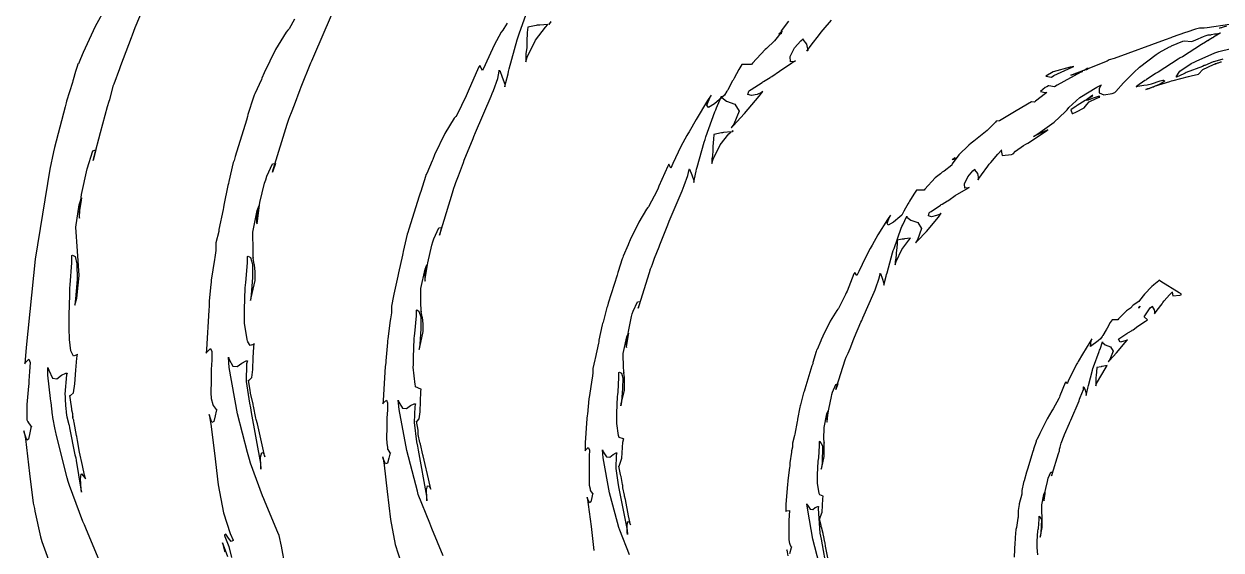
# Model space of a CAD drawing. Extents: x 85 to 270, y 27 to 328.
# Drawn here: x 112.82 to 156.83, y 146.35 to 165.72 of the extents above; entities that cross this region are included whole.
import ezdxf

# ---------------------------------------------------------------- set-up
doc = ezdxf.new("R2010")
doc.units = 0
doc.header["$MEASUREMENT"] = 0

msp = doc.modelspace()

# ---------------------------------------------------------------- linework, layer by layer
at = {"color": 32}
for points in [[(115.613, 145.927), (115.094, 147.162), (115.042, 147.285), (114.988, 147.409), (114.493, 148.732), (114.44, 148.872), (114.405, 149.014), (114.017, 150.575), (113.983, 150.742), (113.973, 150.786), (113.885, 151.227), (113.877, 151.271), (113.867, 151.316), (113.815, 151.791), (113.807, 151.835), (113.797, 151.933), (113.701, 152.786), (113.701, 153.07), (113.73, 152.97), (113.87, 152.685), (114.026, 152.66), (114.195, 152.789), (114.355, 152.864), (114.406, 152.859), (114.388, 152.798), (114.326, 152.091), (114.336, 152.011), (114.336, 151.879), (114.361, 151.526), (114.37, 151.482), (114.37, 151.422), (114.396, 151.245), (114.406, 151.235), (114.414, 151.209), (114.467, 150.981), (114.476, 150.953), (114.493, 150.857), (114.695, 149.86), (114.723, 149.754), (114.74, 149.649), (114.908, 148.59), (114.935, 148.483), (114.917, 148.6), (114.895, 148.978), (114.925, 149.146), (114.935, 149.155), (114.935, 149.155), (115.066, 149.006), (115.076, 148.978), (115.076, 148.978), (115.045, 149.112), (114.97, 149.463), (114.866, 149.961), (114.784, 150.388), (114.759, 150.53), (114.749, 150.574), (114.661, 151.051), (114.653, 151.095), (114.653, 151.131), (114.617, 151.209), (114.617, 151.235), (114.617, 151.271), (114.617, 151.271), (114.617, 151.235), (114.617, 151.235), (114.617, 151.306), (114.617, 151.368), (114.583, 151.509), (114.583, 151.554), (114.573, 151.634), (114.512, 152.047), (114.512, 152.047), (114.536, 152.042), (114.64, 152.141), (114.691, 152.476), (114.724, 152.976), (114.767, 153.42), (114.793, 153.565), (114.768, 153.534), (114.639, 153.487), (114.541, 153.688), (114.49, 154.1), (114.476, 154.518), (114.476, 154.657), (114.476, 154.994), (114.512, 155.747), (114.512, 155.998), (114.52, 156.114), (114.583, 156.928), (114.583, 157.198), (114.603, 157.208), (114.698, 157.16), (114.767, 156.89), (114.77, 156.315), (114.715, 155.6), (114.689, 155.363), (114.764, 155.627), (114.855, 156.463), (114.785, 157.353), (114.727, 158.236), (114.847, 159.059), (114.935, 159.315), (114.917, 159.218), (114.86, 158.852), (114.855, 158.61), (114.865, 158.574), (114.857, 158.79), (114.938, 159.442), (115.138, 160.383), (115.35, 161.046), (115.465, 161.079), (115.465, 161.079), (115.358, 160.69), (115.402, 160.841), (115.631, 161.718), (115.896, 162.684), (115.958, 162.877), (115.974, 162.931), (116.116, 163.46), (116.134, 163.513), (116.346, 164.078), (116.381, 164.183), (116.769, 165.216), (116.805, 165.312), (116.911, 165.584), (117.249, 166.393)], [(128.227, 146.148), (127.82, 147.144), (127.776, 147.249), (127.74, 147.347), (127.317, 148.405), (127.283, 148.519), (127.22, 148.749), (126.89, 150.024), (126.611, 151.528), (126.577, 151.871), (126.606, 151.792), (126.74, 151.572), (126.88, 151.564), (127.028, 151.674), (127.168, 151.736), (127.212, 151.73), (127.185, 151.634), (127.167, 151.047), (127.255, 150.337), (127.283, 150.177), (127.317, 150.028), (127.617, 148.343), (127.635, 148.167), (127.625, 148.267), (127.617, 148.571), (127.652, 148.723), (127.714, 148.703), (127.763, 148.62), (127.776, 148.59), (127.776, 148.59), (127.688, 148.97), (127.528, 149.666), (127.493, 149.824), (127.484, 149.86), (127.397, 150.249), (127.389, 150.283), (127.379, 150.319), (127.317, 150.61), (127.317, 150.706), (127.307, 150.768), (127.247, 151.095), (127.247, 151.095), (127.269, 151.092), (127.353, 151.179), (127.387, 151.444), (127.395, 151.834), (127.411, 152.18), (127.423, 152.294), (127.409, 152.281), (127.219, 152.363), (127.212, 152.4), (127.202, 152.444), (127.131, 153.088), (127.14, 153.176), (127.14, 153.44), (127.167, 154.146), (127.176, 154.234), (127.185, 154.322), (127.247, 154.971), (127.247, 155.186), (127.266, 155.192), (127.342, 155.151), (127.405, 154.941), (127.415, 154.493), (127.374, 153.928), (127.353, 153.741), (127.369, 153.821), (127.493, 154.395), (127.493, 154.587), (127.493, 154.675), (127.467, 154.914), (127.459, 154.94), (127.423, 155.116), (127.423, 155.152), (127.423, 155.152), (127.423, 155.116), (127.423, 155.116), (127.423, 155.258), (127.413, 155.373), (127.409, 155.986), (127.564, 156.687), (127.635, 156.846), (127.617, 156.767), (127.56, 156.479), (127.555, 156.281), (127.565, 156.245), (127.573, 156.333), (127.666, 156.93), (127.81, 157.577), (127.846, 157.692), (127.89, 157.807), (128.071, 158.208), (128.165, 158.221), (128.165, 158.221), (128.094, 157.938), (128.138, 158.054), (128.579, 159.501), (128.623, 159.668), (128.658, 159.772), (128.694, 159.879), (128.8, 160.125), (128.976, 160.62), (129.002, 160.708), (129.328, 161.502), (129.363, 161.572), (129.424, 161.723), (129.99, 163.055), (130.035, 163.16), (130.079, 163.266), (130.236, 163.703), (130.289, 163.98), (130.281, 164.006), (130.31, 164.006), (130.398, 163.761), (130.492, 163.496), (130.492, 163.406), (130.492, 163.406), (130.536, 163.557), (130.616, 163.883), (130.634, 163.971), (130.651, 164.06), (130.951, 165.126), (130.987, 165.24), (131.021, 165.356), (131.41, 166.423)], [(115.816, 166.309), (115.433, 165.617), (114.996, 164.66), (114.899, 164.43), (114.829, 164.254), (114.793, 164.218), (114.793, 164.182), (114.759, 164.112), (114.723, 164.006), (114.713, 163.971), (114.625, 163.654), (114.617, 163.619), (114.599, 163.558), (114.387, 162.879), (114.37, 162.807), (114.335, 162.667), (113.946, 161.167), (113.911, 161.007), (113.769, 160.373), (113.236, 157.058), (112.897, 153.813), (112.853, 153.212), (112.881, 153.259), (112.999, 153.38), (113.042, 153.252), (113.027, 152.92), (113, 152.583), (112.995, 152.47), (112.985, 152.392), (112.925, 151.71), (112.925, 151.482), (112.925, 151.43), (112.925, 151.311), (112.925, 151.271), (112.925, 151.165), (112.925, 151.149), (112.95, 151.095), (112.959, 151.095), (112.968, 151.069), (113.067, 150.919), (113.101, 150.919), (113.078, 150.858), (113.036, 150.664), (112.985, 150.434), (112.922, 150.403), (112.838, 150.657), (112.819, 150.742), (112.871, 150.452), (113.024, 149.169), (113.162, 148.078), (113.206, 147.884), (113.224, 147.788), (113.426, 146.844), (113.454, 146.756), (113.48, 146.667), (113.823, 145.725)], [(122.422, 145.759), (122.286, 146.497), (122.202, 146.896), (122.202, 146.896), (122.148, 147.002), (121.69, 148.123), (121.638, 148.237), (121.594, 148.353), (121.143, 149.552), (121.109, 149.684), (121.037, 149.94), (120.667, 151.373), (120.367, 153.071), (120.333, 153.458), (120.362, 153.372), (120.503, 153.125), (120.658, 153.111), (120.828, 153.236), (120.985, 153.318), (121.039, 153.318), (121.003, 153.212), (120.985, 152.558), (121.108, 151.765), (121.143, 151.588), (121.178, 151.422), (121.514, 149.535), (121.532, 149.331), (121.522, 149.443), (121.518, 149.776), (121.562, 149.944), (121.626, 149.922), (121.667, 149.824), (121.672, 149.79), (121.672, 149.79), (121.58, 150.227), (121.4, 150.998), (121.356, 151.165), (121.346, 151.209), (121.258, 151.65), (121.249, 151.694), (121.24, 151.739), (121.152, 152.119), (121.143, 152.153), (121.134, 152.225), (121.073, 152.612), (121.073, 152.612), (121.099, 152.61), (121.194, 152.707), (121.231, 153.005), (121.241, 153.44), (121.266, 153.826), (121.285, 153.952), (121.263, 153.924), (121.135, 153.887), (121.047, 154.014), (121.039, 154.058), (121.021, 154.102), (120.933, 154.705), (120.933, 154.905), (120.933, 155.206), (120.957, 155.999), (120.967, 156.104), (120.975, 156.202), (121.039, 156.923), (121.039, 157.163), (121.063, 157.168), (121.153, 157.118), (121.223, 156.881), (121.226, 156.38), (121.17, 155.749), (121.143, 155.539), (121.17, 155.637), (121.32, 156.279), (121.32, 156.493), (121.32, 156.591), (121.293, 156.854), (121.285, 156.88), (121.249, 157.092), (121.249, 157.127), (121.249, 157.127), (121.249, 157.092), (121.249, 157.092), (121.249, 157.233), (121.24, 157.365), (121.236, 158.054), (121.39, 158.848), (121.462, 159.033), (121.444, 158.944), (121.372, 158.619), (121.374, 158.397), (121.392, 158.361), (121.4, 158.467), (121.496, 159.148), (121.664, 159.862), (121.708, 159.985), (121.752, 160.109), (121.951, 160.562), (122.061, 160.584), (122.061, 160.584), (121.955, 160.267), (121.999, 160.4), (122.501, 162.023), (122.554, 162.208), (122.59, 162.314), (122.66, 162.454), (122.767, 162.737), (122.979, 163.3), (123.013, 163.398), (123.366, 164.28), (123.402, 164.358), (123.472, 164.527), (124.124, 166.036)], [(122.767, 165.886), (122.564, 165.533), (122.52, 165.489), (122.458, 165.41), (122.069, 164.779), (121.646, 163.919), (121.568, 163.725), (121.55, 163.672), (121.311, 163.143), (121.285, 163.09), (121.258, 163.019), (121.055, 162.384), (121.039, 162.314), (120.995, 162.181), (120.588, 160.832), (120.544, 160.69), (120.516, 160.62), (120.349, 159.915), (120.333, 159.844), (120.315, 159.774), (120.173, 159.042), (120.157, 158.962), (120.139, 158.892), (119.989, 158.151), (119.98, 158.08), (119.874, 157.656), (119.874, 157.375), (119.838, 157.127), (119.829, 157.048), (119.706, 156.29), (119.698, 156.21), (119.688, 156.132), (119.628, 155.529), (119.628, 155.328), (119.61, 155.18), (119.53, 153.741), (119.521, 153.599), (119.55, 153.647), (119.673, 153.773), (119.728, 153.657), (119.724, 153.337), (119.703, 153.005), (119.698, 152.893), (119.698, 152.673), (119.688, 152.073), (119.698, 152.011), (119.698, 151.933), (119.759, 151.712), (119.768, 151.694), (119.776, 151.678), (119.891, 151.528), (119.908, 151.518), (119.885, 151.466), (119.845, 151.293), (119.794, 151.087), (119.731, 151.052), (119.647, 151.269), (119.628, 151.342), (119.686, 150.989), (119.825, 149.921), (119.962, 148.754), (120.153, 147.726), (120.398, 146.961), (120.51, 146.72), (120.505, 146.703), (120.434, 146.665), (120.336, 146.795), (120.245, 146.935), (120.192, 146.907), (120.191, 146.896), (120.208, 146.852), (120.354, 146.483), (120.446, 146.076)], [(130.58, 165.748), (130.463, 165.552), (130.422, 165.489), (130.368, 165.41), (130.105, 164.933), (129.77, 164.21), (129.682, 164.006), (129.576, 164.182), (129.532, 164.112), (129.151, 163.248), (129.117, 163.16), (129.081, 163.072), (128.728, 162.358), (128.694, 162.314), (128.64, 162.243), (128.295, 161.68), (127.917, 160.903), (127.846, 160.726), (127.828, 160.682), (127.625, 160.215), (127.599, 160.161), (127.581, 160.1), (127.405, 159.545), (127.389, 159.492), (127.353, 159.377), (126.974, 158.169), (126.93, 158.044), (126.912, 157.984), (126.762, 157.34), (126.753, 157.269), (126.735, 157.208), (126.594, 156.555), (126.577, 156.493), (126.559, 156.431), (126.417, 155.777), (126.401, 155.715), (126.33, 155.328), (126.33, 155.082), (126.294, 154.869), (126.285, 154.799), (126.197, 154.129), (126.188, 154.058), (126.179, 153.988), (126.126, 153.318), (126.118, 153.246), (126.1, 153.114), (126.02, 151.854), (126.012, 151.73), (126.037, 151.772), (126.143, 151.875), (126.188, 151.775), (126.18, 151.501), (126.159, 151.223), (126.154, 151.129), (126.154, 150.937), (126.144, 150.408), (126.154, 150.354), (126.154, 150.283), (126.188, 150.125), (126.188, 150.071), (126.197, 150.055), (126.27, 149.931), (126.294, 149.931), (126.271, 149.885), (126.23, 149.735), (126.179, 149.556), (126.115, 149.529), (126.031, 149.724), (126.012, 149.79), (126.059, 149.473), (126.172, 148.515), (126.294, 147.475), (126.468, 146.56), (126.688, 145.878)], [(132.184, 165.807), (132.115, 165.699), (132.203, 165.788)], [(140.921, 165.815), (140.652, 165.464), (140.652, 165.347), (140.643, 165.356), (140.576, 165.348), (140.658, 165.429), (140.688, 165.453), (140.406, 165.1), (140.123, 164.817), (140.069, 164.773), (139.604, 164.272), (139.56, 164.218), (139.56, 164.218), (139.427, 164.218), (139.383, 164.218), (139.339, 164.218), (139.207, 164.218), (139.207, 164.218), (139.207, 164.218), (139.101, 164.042), (138.923, 163.725), (138.888, 163.653), (138.87, 163.619), (138.694, 163.293), (138.678, 163.266), (138.66, 163.24), (138.571, 163.09), (138.571, 163.09), (138.48, 163.011), (138.205, 162.782), (137.979, 162.64), (137.925, 162.723), (138.032, 163.001), (138.077, 163.09), (137.953, 162.897), (137.534, 162.199), (137.275, 161.75), (137.231, 161.678), (137.186, 161.608), (136.966, 161.203), (136.674, 160.584), (136.595, 160.408), (136.525, 160.55), (136.489, 160.488), (136.163, 159.748), (136.136, 159.668), (136.101, 159.589), (135.783, 158.988), (135.749, 158.962), (135.705, 158.9), (135.423, 158.425), (135.104, 157.772), (135.044, 157.621), (135.026, 157.587), (134.848, 157.171), (134.831, 157.127), (134.813, 157.074), (134.663, 156.607), (134.655, 156.563), (134.627, 156.466), (134.302, 155.435), (134.268, 155.328), (134.25, 155.276), (134.108, 154.747), (134.092, 154.693), (134.082, 154.641), (133.958, 154.085), (133.949, 154.023), (133.94, 153.971), (133.817, 153.406), (133.809, 153.352), (133.739, 153.035), (133.739, 152.859), (133.703, 152.683), (133.693, 152.622), (133.605, 152.039), (133.597, 151.977), (133.587, 151.924), (133.535, 151.36), (133.526, 151.306), (133.508, 151.191), (133.456, 150.299), (133.456, 150.001), (133.477, 150.038), (133.566, 150.132), (133.605, 150.041), (133.604, 149.798), (133.597, 149.554), (133.597, 149.472), (133.597, 149.305), (133.597, 148.929), (133.597, 148.802), (133.597, 148.741), (133.633, 148.602), (133.633, 148.555), (133.641, 148.537), (133.714, 148.449), (133.739, 148.449), (133.722, 148.41), (133.695, 148.284), (133.657, 148.128), (133.608, 148.098), (133.542, 148.253), (133.526, 148.307), (133.566, 148.037), (133.666, 147.221), (133.768, 146.337)], [(135.078, 146.174), (134.725, 147.082), (134.691, 147.179), (134.637, 147.373), (134.35, 148.463), (134.118, 149.746), (134.092, 150.037), (134.116, 149.97), (134.232, 149.782), (134.355, 149.772), (134.477, 149.868), (134.585, 149.931), (134.621, 149.931), (134.593, 149.852), (134.575, 149.359), (134.663, 148.758), (134.691, 148.626), (134.717, 148.493), (134.99, 147.082), (135.008, 146.932), (134.998, 147.017), (134.989, 147.275), (135.02, 147.4), (135.071, 147.379), (135.107, 147.309), (135.114, 147.285), (135.114, 147.285), (135.047, 147.616), (134.928, 148.211), (134.902, 148.343), (134.892, 148.379), (134.831, 148.644), (134.831, 148.732), (134.822, 148.767), (134.769, 149.058), (134.761, 149.085), (134.752, 149.138), (134.691, 149.437), (134.691, 149.437), (134.703, 149.436), (134.805, 149.738), (134.84, 150.327), (134.867, 150.46), (134.862, 150.453), (134.696, 150.502), (134.691, 150.53), (134.681, 150.566), (134.621, 151.016), (134.621, 151.165), (134.621, 151.395), (134.645, 152.005), (134.655, 152.083), (134.663, 152.163), (134.691, 152.712), (134.691, 152.893), (134.71, 152.899), (134.781, 152.864), (134.831, 152.687), (134.828, 152.304), (134.782, 151.82), (134.761, 151.658), (134.778, 151.73), (134.902, 152.233), (134.902, 152.4), (134.902, 152.48), (134.902, 152.658), (134.902, 152.717), (134.867, 152.859), (134.867, 152.893), (134.867, 152.893), (134.867, 152.859), (134.867, 152.859), (134.867, 152.965), (134.857, 153.063), (134.849, 153.586), (134.982, 154.2), (135.044, 154.34), (135.034, 154.28), (134.964, 153.847), (134.973, 153.811), (134.973, 153.96), (135.038, 154.402), (135.157, 154.95), (135.184, 155.046), (135.219, 155.144), (135.378, 155.488), (135.467, 155.505), (135.467, 155.505), (135.396, 155.258), (135.431, 155.356), (135.819, 156.571), (135.855, 156.704), (135.89, 156.774), (135.926, 156.88), (135.996, 157.092), (136.172, 157.515), (136.198, 157.587), (136.463, 158.266), (136.489, 158.327), (136.542, 158.459), (137.018, 159.58), (137.054, 159.668), (137.089, 159.766), (137.225, 160.139), (137.275, 160.355), (137.267, 160.373), (137.291, 160.373), (137.367, 160.167), (137.443, 159.952), (137.443, 159.879), (137.443, 159.879), (137.468, 160.021), (137.53, 160.303), (137.547, 160.373), (137.565, 160.444), (137.83, 161.37), (137.866, 161.466), (137.892, 161.564), (138.217, 162.482), (138.253, 162.56), (138.279, 162.632), (138.398, 162.913), (138.465, 163.054), (138.465, 163.054), (138.47, 163.006), (138.649, 162.873), (138.958, 162.763), (139.11, 162.508), (138.913, 162.028), (138.818, 161.889), (138.888, 161.961), (139.307, 162.416), (139.85, 163.063), (139.983, 163.23), (139.938, 163.194), (139.78, 163.123), (139.562, 163.077), (139.43, 163.117), (139.463, 163.238), (139.488, 163.266), (139.55, 163.302), (139.955, 163.566), (139.983, 163.583), (140.009, 163.601), (140.247, 163.751), (140.265, 163.759), (140.309, 163.787), (140.59, 163.981), (141.049, 164.28), (141.181, 164.358), (141.147, 164.335), (141.002, 164.323), (140.991, 164.514), (141.146, 164.831), (141.374, 165.099), (141.464, 165.17), (141.454, 165.144), (141.587, 164.968), (141.633, 164.742), (141.604, 164.711), (141.604, 164.711), (141.763, 164.932), (142.063, 165.329), (142.133, 165.417), (142.204, 165.497), (142.503, 165.855)], [(157.136, 165.699), (156.315, 165.577), (156.21, 165.559), (156.034, 165.559), (155.892, 165.523), (155.575, 165.417), (155.521, 165.401), (155.028, 165.224), (154.976, 165.206), (154.772, 165.128), (152.893, 164.439), (152.717, 164.394), (152.637, 164.35), (151.932, 164.069), (151.871, 164.042), (151.887, 164.042), (151.941, 164.078), (151.941, 164.078), (151.905, 164.078), (151.817, 164.016), (151.801, 164.006), (151.765, 163.998), (151.35, 163.847), (151.306, 163.829), (151.34, 163.839), (151.703, 163.955), (151.73, 163.971), (151.668, 163.937), (150.803, 163.468), (150.706, 163.406), (150.496, 163.442), (150.486, 163.434), (150.424, 163.406), (150.424, 163.406), (150.358, 163.377), (150.186, 163.236), (150.363, 163.196), (150.424, 163.196), (150.38, 163.161), (150.001, 162.869), (149.967, 162.843), (149.86, 162.852), (149.299, 162.516), (148.688, 162.147), (148.555, 162.137), (148.537, 162.103), (148.227, 161.798), (147.742, 161.405), (147.638, 161.326), (147.557, 161.255), (147.191, 160.894), (146.949, 160.568), (146.932, 160.514), (146.649, 160.302), (146.579, 160.267), (146.509, 160.197), (146.367, 160.091), (146.323, 160.056), (145.944, 159.64), (145.91, 159.596), (145.91, 159.596), (145.802, 159.596), (145.767, 159.596), (145.732, 159.596), (145.627, 159.596), (145.627, 159.596), (145.627, 159.596), (145.537, 159.447), (145.379, 159.192), (145.344, 159.139), (145.326, 159.112), (145.176, 158.848), (145.168, 158.82), (145.159, 158.804), (145.098, 158.68), (145.098, 158.68), (145.021, 158.613), (144.782, 158.422), (144.595, 158.31), (144.552, 158.382), (144.639, 158.608), (144.675, 158.68), (144.569, 158.521), (144.214, 157.952), (144.004, 157.577), (143.969, 157.515), (143.933, 157.455), (143.756, 157.118), (143.51, 156.607), (143.44, 156.457), (143.368, 156.563), (143.333, 156.519), (143.077, 155.884), (143.051, 155.822), (143.024, 155.761), (142.761, 155.25), (142.735, 155.222), (142.699, 155.17), (142.46, 154.777), (142.186, 154.226), (142.133, 154.094), (142.116, 154.059), (141.975, 153.741), (141.957, 153.705), (141.939, 153.661), (141.825, 153.256), (141.817, 153.212), (141.789, 153.133), (141.526, 152.276), (141.5, 152.188), (141.482, 152.144), (141.366, 151.703), (141.358, 151.658), (141.348, 151.614), (141.26, 151.173), (141.252, 151.129), (141.242, 151.085), (141.155, 150.62), (141.147, 150.566), (141.075, 150.283), (141.075, 150.143), (141.041, 150.001), (141.031, 149.957), (140.971, 149.568), (140.971, 149.437), (140.961, 149.393), (140.907, 148.916), (140.899, 148.872), (140.889, 148.784), (140.829, 148.03), (140.829, 147.778), (140.839, 147.799), (140.961, 147.806), (140.943, 147.443), (140.935, 147.355), (140.935, 147.215), (140.935, 146.897), (140.935, 146.792), (140.935, 146.739), (140.961, 146.589), (140.971, 146.579), (140.979, 146.563), (141.024, 146.473), (141.041, 146.473), (141.023, 146.439), (140.965, 146.21)], [(156.852, 165.577), (156.774, 165.559), (156.792, 165.577), (157.043, 165.643)], [(142.39, 146.003), (142.292, 146.501), (142.276, 146.615), (142.266, 146.641), (142.214, 146.906), (142.205, 146.932), (142.196, 146.959), (142.142, 147.198), (142.133, 147.215), (142.124, 147.259), (142.063, 147.497), (142.063, 147.497), (142.07, 147.496), (142.16, 147.749), (142.187, 148.238), (142.205, 148.343), (142.196, 148.335), (142.072, 148.387), (142.063, 148.413), (142.054, 148.441), (141.993, 148.817), (141.993, 148.942), (141.993, 149.129), (142.019, 149.623), (142.029, 149.684), (142.037, 149.746), (142.063, 150.202), (142.063, 150.354), (142.076, 150.358), (142.178, 150.187), (142.159, 149.543), (142.133, 149.331), (142.151, 149.393), (142.24, 149.797), (142.24, 149.931), (142.24, 149.993), (142.24, 150.132), (142.24, 150.177), (142.24, 150.319), (142.24, 150.283), (142.24, 150.354), (142.23, 150.434), (142.232, 150.866), (142.338, 151.368), (142.382, 151.482), (142.372, 151.43), (142.336, 151.087), (142.346, 151.059), (142.346, 151.18), (142.407, 151.544), (142.504, 152.005), (142.522, 152.083), (142.548, 152.163), (142.667, 152.45), (142.735, 152.47), (142.735, 152.47), (142.663, 152.26), (142.689, 152.348), (143.015, 153.354), (143.051, 153.458), (143.087, 153.529), (143.122, 153.599), (143.192, 153.775), (143.334, 154.128), (143.351, 154.19), (143.589, 154.747), (143.617, 154.799), (143.661, 154.905), (144.074, 155.849), (144.11, 155.928), (144.136, 156.008), (144.25, 156.32), (144.294, 156.511), (144.286, 156.527), (144.307, 156.527), (144.369, 156.356), (144.427, 156.168), (144.427, 156.104), (144.427, 156.104), (144.515, 156.44), (144.533, 156.493), (144.549, 156.555), (144.753, 157.296), (144.779, 157.375), (144.806, 157.455), (145.07, 158.204), (145.098, 158.257), (145.124, 158.319), (145.274, 158.644), (145.274, 158.644), (145.278, 158.604), (145.427, 158.495), (145.683, 158.403), (145.814, 158.184), (145.667, 157.774), (145.591, 157.656), (145.652, 157.718), (146, 158.084), (146.437, 158.61), (146.543, 158.75), (146.506, 158.721), (146.372, 158.662), (146.187, 158.623), (146.072, 158.656), (146.098, 158.762), (146.12, 158.786), (146.173, 158.812), (146.517, 159.051), (146.543, 159.067), (146.57, 159.085), (146.774, 159.201), (146.792, 159.209), (146.826, 159.236), (147.059, 159.403), (147.452, 159.641), (147.567, 159.702), (147.536, 159.682), (147.406, 159.669), (147.394, 159.828), (147.522, 160.091), (147.705, 160.314), (147.778, 160.373), (147.768, 160.347), (147.87, 160.207), (147.909, 160.016), (147.884, 159.985), (147.884, 159.985), (148.016, 160.163), (148.253, 160.479), (148.307, 160.55), (148.36, 160.62), (148.616, 160.92), (148.766, 161.079), (148.766, 161.079), (148.741, 161.055), (148.778, 160.876), (149.119, 160.911), (149.189, 160.937), (149.189, 160.937), (149.273, 161.035), (149.568, 161.246), (149.648, 161.29), (149.727, 161.334), (150.119, 161.582), (150.424, 161.793), (150.46, 161.819), (149.931, 161.572), (150.097, 161.678), (150.693, 162.106), (151.094, 162.482), (151.165, 162.56), (151.235, 162.64), (151.641, 163.006), (152.26, 163.388), (152.436, 163.477), (152.407, 163.449), (152.348, 163.335), (152.35, 163.178), (152.519, 163.102), (152.831, 163.16), (152.929, 163.196), (152.964, 163.231), (153.246, 163.544), (153.669, 163.981), (153.775, 164.078), (153.828, 164.122), (154.445, 164.589), (154.517, 164.641), (154.551, 164.669), (154.932, 164.871), (154.976, 164.888), (155.01, 164.906), (155.425, 165.083), (155.469, 165.1), (155.751, 165.064), (155.751, 165.064), (155.904, 165.132), (156.183, 165.25), (156.245, 165.276), (156.351, 165.312), (156.457, 165.312), (156.474, 165.322), (156.593, 165.347), (156.633, 165.347), (156.659, 165.356), (156.81, 165.383), (156.81, 165.383), (156.792, 165.374), (156.553, 165.224), (156.527, 165.206), (156.509, 165.206), (156.457, 165.17), (156.457, 165.17), (156.447, 165.162), (156.359, 165.11), (156.351, 165.1), (156.333, 165.092), (156.191, 165.004), (156.174, 164.994), (156.112, 164.96), (155.407, 164.509), (155.328, 164.465), (155.257, 164.421), (154.517, 163.945), (154.446, 163.901), (154.41, 163.875), (154.084, 163.671), (154.058, 163.653), (154.022, 163.637), (153.731, 163.424), (153.705, 163.406), (153.774, 163.424), (153.983, 163.466), (154.106, 163.478), (154.275, 163.517), (154.588, 163.617), (154.693, 163.653), (154.71, 163.653), (154.762, 163.609), (154.585, 163.504), (154.304, 163.386), (154.118, 163.318), (154.058, 163.3), (154.058, 163.3), (154.118, 163.328), (154.128, 163.336), (154.18, 163.336), (154.322, 163.398), (154.34, 163.406), (154.384, 163.424), (154.948, 163.602), (155.01, 163.619), (155.072, 163.637), (155.637, 163.787), (155.681, 163.795), (155.725, 163.805), (155.998, 163.865), (155.998, 163.865), (155.997, 163.867), (156.156, 164.034), (156.545, 164.219), (156.633, 164.254), (156.633, 164.254), (156.597, 164.254), (156.597, 164.254), (156.633, 164.254), (156.704, 164.288), (156.738, 164.288), (156.818, 164.324), (156.846, 164.324)], [(156.888, 164.422), (156.597, 164.334), (156.563, 164.324), (156.536, 164.316), (156.236, 164.192), (156.21, 164.182), (156.148, 164.156), (155.549, 163.927), (155.505, 163.901), (155.461, 163.883), (155.186, 163.759), (155.186, 163.759), (155.174, 163.771), (155.309, 163.976), (155.733, 164.264), (155.858, 164.324), (155.918, 164.352), (156.597, 164.651), (156.669, 164.677), (156.748, 164.705), (157.603, 164.907)], [(150.097, 146.174), (150.071, 146.451), (150.071, 146.543), (150.071, 146.685), (150.097, 147.064), (150.107, 147.108), (150.115, 147.152), (150.143, 147.49), (150.143, 147.602), (150.145, 147.604), (150.225, 147.479), (150.202, 146.987), (150.177, 146.826), (150.186, 146.87), (150.247, 147.181), (150.247, 147.285), (150.247, 147.329), (150.247, 147.428), (150.247, 147.461), (150.247, 147.602), (150.247, 147.602), (150.247, 147.602), (150.247, 147.602), (150.247, 147.638), (150.238, 147.7), (150.234, 148.022), (150.318, 148.395), (150.354, 148.483), (150.344, 148.439), (150.309, 148.185), (150.319, 148.167), (150.319, 148.361), (150.442, 148.882), (150.46, 148.942), (150.476, 149.005), (150.574, 149.217), (150.636, 149.225), (150.636, 149.225), (150.6, 149.085), (150.618, 149.146), (150.855, 149.913), (150.883, 150.001), (150.883, 150.071), (150.919, 150.143), (150.953, 150.283), (151.059, 150.566), (151.076, 150.61), (151.253, 151.025), (151.271, 151.059), (151.306, 151.139), (151.606, 151.845), (151.624, 151.907), (151.65, 151.969), (151.765, 152.266), (151.765, 152.364), (151.781, 152.364), (151.831, 152.233), (151.871, 152.094), (151.871, 152.047), (151.871, 152.047), (151.932, 152.312), (151.941, 152.364), (151.95, 152.408), (152.099, 152.975), (152.117, 153.035), (152.134, 153.097), (152.346, 153.661), (152.364, 153.705), (152.382, 153.749), (152.47, 154.023), (152.47, 154.023), (152.47, 153.995), (152.572, 153.907), (152.761, 153.839), (152.856, 153.676), (152.74, 153.37), (152.683, 153.282), (152.727, 153.326), (152.981, 153.609), (153.308, 153.997), (153.388, 154.094), (153.352, 154.068), (153.122, 154.005), (153.06, 154.117), (153.07, 154.128), (153.104, 154.156), (153.37, 154.324), (153.388, 154.34), (153.405, 154.35), (153.555, 154.438), (153.565, 154.446), (153.591, 154.464), (153.767, 154.588), (154.048, 154.781), (154.128, 154.833), (154.118, 154.828), (154.004, 154.937), (154.216, 155.268), (154.304, 155.328), (154.295, 155.312), (154.366, 155.201), (154.394, 155.065), (154.376, 155.046), (154.376, 155.046), (154.481, 155.18), (154.657, 155.417), (154.693, 155.469), (154.737, 155.523), (154.936, 155.743), (155.046, 155.858), (155.046, 155.858), (155.029, 155.841), (155.058, 155.713), (155.309, 155.735), (155.363, 155.751), (155.363, 155.751), (155.363, 155.779), (155.363, 155.787), (155.283, 155.823), (154.613, 156.236), (154.553, 156.281), (154.535, 156.264), (154.357, 156.114), (154.34, 156.104), (154.278, 156.052), (154.01, 155.777), (153.828, 155.54), (153.811, 155.505), (153.599, 155.363), (153.494, 155.258), (153.388, 155.186), (153.352, 155.16), (153.061, 154.861), (153.035, 154.833), (153.035, 154.833), (152.955, 154.833), (152.929, 154.833), (152.902, 154.833), (152.823, 154.833), (152.823, 154.833), (152.823, 154.833), (152.757, 154.723), (152.638, 154.525), (152.612, 154.481), (152.602, 154.464), (152.479, 154.252), (152.47, 154.234), (152.461, 154.218), (152.4, 154.128), (152.4, 154.128), (152.315, 154.052), (152.029, 153.851), (152.053, 154.068), (152.083, 154.128), (152.003, 154.005), (151.737, 153.569), (151.58, 153.29), (151.554, 153.246), (151.526, 153.202), (151.386, 152.951), (151.209, 152.576), (151.165, 152.47), (151.129, 152.54), (151.103, 152.506), (150.899, 152.031), (150.883, 151.977), (150.865, 151.933), (150.662, 151.546), (150.636, 151.518), (150.609, 151.483), (150.432, 151.189), (150.221, 150.77), (150.177, 150.672), (150.168, 150.646), (150.053, 150.408), (150.037, 150.39), (150.027, 150.355), (149.939, 150.064), (149.931, 150.037), (149.913, 149.976), (149.71, 149.331), (149.684, 149.261), (149.674, 149.226), (149.586, 148.9), (149.578, 148.872), (149.568, 148.838), (149.508, 148.547), (149.508, 148.449), (149.498, 148.415), (149.41, 148.062), (149.401, 148.026), (149.365, 147.814), (149.365, 147.567), (149.356, 147.533), (149.304, 147.18), (149.295, 147.144), (149.286, 147.11), (149.261, 146.818), (149.261, 146.72), (149.251, 146.649), (149.225, 146.096)], [(142.055, 145.857), (141.825, 146.761), (141.631, 147.823), (141.604, 148.06), (141.625, 148.007), (141.72, 147.857), (141.817, 147.85), (141.912, 147.923), (142.001, 147.96), (142.029, 147.954), (142.011, 147.884), (142.072, 146.977), (142.099, 146.862), (142.125, 146.757), (142.336, 145.574)], [(120.318, 146.104), (120.155, 146.536), (120.121, 146.615), (120.203, 146.293)], [(140.874, 146.324), (140.865, 146.367), (140.899, 146.144)]]:
    msp.add_lwpolyline(points, dxfattribs=at)
for points in [[(131.269, 164.324), (131.322, 164.492), (131.621, 165.118), (131.991, 165.603), (132.079, 165.699), (132.079, 165.699), (131.789, 165.665), (131.692, 165.665), (131.648, 165.657), (131.34, 165.593), (131.34, 165.593), (131.34, 165.593), (131.322, 165.396), (131.304, 165.07), (131.304, 164.96), (131.304, 164.853), (131.269, 164.615), (131.269, 164.535), (131.269, 164.483), (131.269, 164.324), (131.269, 164.324)], [(150.39, 163.795), (150.6, 163.759), (150.679, 163.813), (151.35, 164.131), (151.412, 164.148), (151.28, 164.122), (150.662, 163.959), (150.39, 163.795), (150.39, 163.795)], [(151.871, 162.913), (151.835, 162.897), (151.544, 162.719), (151.518, 162.701), (151.491, 162.684), (151.314, 162.57), (151.306, 162.56), (151.302, 162.559), (151.351, 162.425), (151.378, 162.418), (151.485, 162.465), (151.799, 162.632), (151.897, 162.746), (151.981, 162.847), (152.266, 162.983), (152.364, 163.019), (152.367, 163.022), (152.352, 163.058), (152.13, 162.979), (151.903, 162.895), (151.871, 162.913), (151.871, 162.913)], [(151.871, 162.913), (151.887, 162.931), (152.099, 163.073), (152.117, 163.09), (152.082, 163.073), (151.879, 162.923), (151.871, 162.913)], [(138.113, 160.584), (138.157, 160.734), (138.412, 161.273), (138.738, 161.67), (138.818, 161.749), (138.818, 161.749), (138.535, 161.723), (138.501, 161.713), (138.465, 161.705), (138.183, 161.642), (138.183, 161.642), (138.183, 161.642), (138.165, 161.472), (138.148, 161.203), (138.148, 161.113), (138.148, 161.025), (138.121, 160.778), (138.113, 160.76), (138.113, 160.716), (138.113, 160.584), (138.113, 160.584)], [(138.854, 161.749), (138.854, 161.749), (138.879, 161.785), (138.888, 161.785), (138.879, 161.785), (138.853, 161.75), (138.854, 161.749)], [(147.038, 160.796), (147.038, 160.78), (147.002, 160.726), (147.002, 160.726), (146.986, 160.726), (146.94, 160.722), (147.012, 160.781), (147.038, 160.796)], [(144.921, 157.762), (144.921, 157.762), (144.916, 157.626), (144.894, 157.365), (144.885, 157.303), (144.885, 157.225), (144.859, 157.014), (144.851, 156.986), (144.851, 156.952), (144.851, 156.846), (144.851, 156.846), (144.885, 156.97), (145.092, 157.419), (145.353, 157.762), (145.415, 157.832), (145.415, 157.832), (145.194, 157.807), (145.168, 157.798), (145.106, 157.798), (144.921, 157.762), (144.921, 157.762)], [(145.485, 157.832), (145.485, 157.832), (145.485, 157.832), (145.485, 157.832), (145.485, 157.832), (145.485, 157.832), (145.485, 157.832)], [(153.847, 155.328), (153.847, 155.312), (153.811, 155.272), (153.811, 155.258), (153.811, 155.263), (153.789, 155.28), (153.831, 155.319), (153.847, 155.328)], [(152.26, 153.07), (152.26, 153.07), (152.232, 152.761), (152.224, 152.717), (152.224, 152.665), (152.224, 152.546), (152.224, 152.506), (152.224, 152.48), (152.224, 152.4), (152.224, 152.4), (152.25, 152.488), (152.602, 153.089), (152.647, 153.142), (152.647, 153.142), (152.462, 153.115), (152.436, 153.106), (152.418, 153.097), (152.26, 153.07), (152.26, 153.07)]]:
    msp.add_lwpolyline(points, close=True, dxfattribs=at)

doc.saveas('drawing.dxf')
